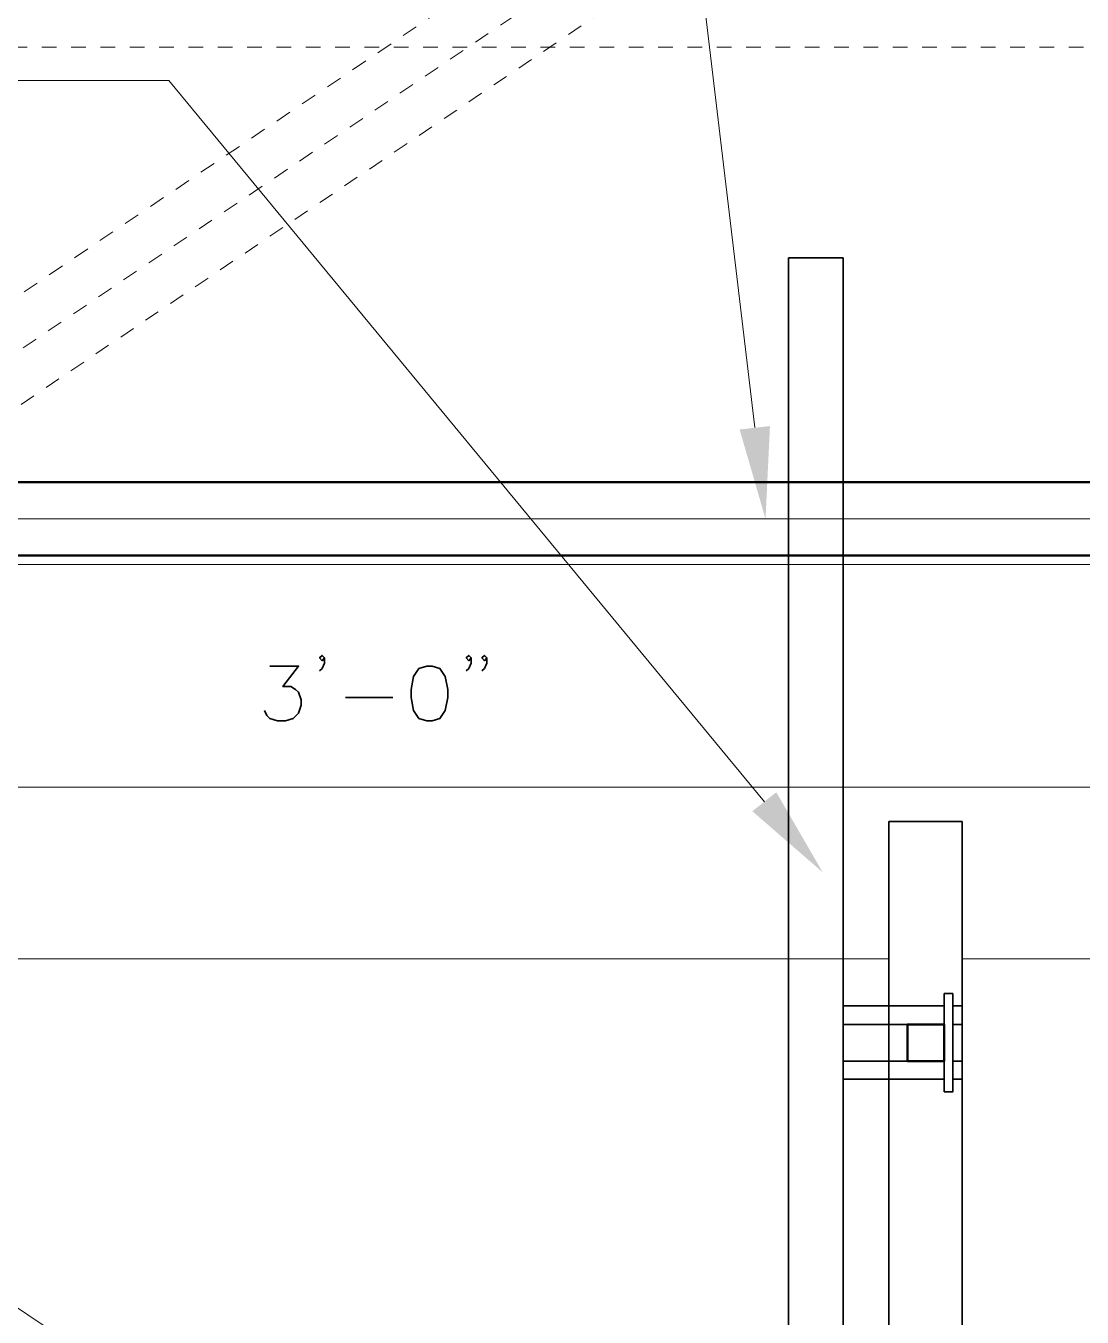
# Model space of a CAD drawing. Header units: inches. Extents: x 5 to 516, y -193 to 129.
# Drawn here: x 162.99 to 170.19, y -47.6 to -38.8 of the extents above; entities that cross this region are included whole.
import ezdxf

# ---------------------------------------------------------------- set-up
doc = ezdxf.new("R2010")
doc.units = ezdxf.units.IN
doc.header["$MEASUREMENT"] = 0
doc.linetypes.add('PDF_IMPORT', pattern=[1, 0.8, -0.2])
doc.layers.add('PDF3_Geometry', color=7, linetype='Continuous')
doc.layers.add('PDF3_Solid Fills', color=7, linetype='Continuous')

msp = doc.modelspace()

# ---------------------------------------------------------------- linework, layer by layer
at = {"layer": 'PDF3_Geometry', "lineweight": 15}
for points in [[(167.9578618, -41.5361922), (167.1979106, -35.1432686), (166.0213193, -35.1432686)], [(168.0245215, -44.0893596), (163.9647817, -39.1696752), (161.0982989, -39.1696752)], [(171.5609701, -42.1594839), (161.4349527, -42.1594839)], [(170.9976653, -42.4694616), (161.9982423, -42.4694616)], [(161.9982423, -43.9893633), (170.9976653, -43.9893633)], [(161.9982423, -45.1592916), (168.871135, -45.1592916)], [(169.3711013, -45.1592916), (170.8743382, -45.1592916)], [(162.4082231, -47.1891568), (172.6775647, -54.0753819)]]:
    msp.add_lwpolyline(points, dxfattribs=at)
at = {"layer": 'PDF3_Geometry', "linetype": 'PDF_IMPORT', "lineweight": 15, "ltscale": 0.134982}
msp.add_lwpolyline([(161.0816344, -41.8928316), (169.6377514, -36.1065386)], dxfattribs=at)
at = {"layer": 'PDF3_Geometry', "linetype": 'PDF_IMPORT', "lineweight": 15, "ltscale": 0.133359}
msp.add_lwpolyline([(161.2582859, -42.1494816), (169.8044107, -36.3731844)], dxfattribs=at)
at = {"layer": 'PDF3_Geometry', "linetype": 'PDF_IMPORT', "lineweight": 15, "ltscale": 0.13082}
msp.add_lwpolyline([(161.4316147, -42.4094679), (169.9610673, -36.6431698)], dxfattribs=at)
at = {"layer": 'PDF3_Geometry', "linetype": 'PDF_IMPORT', "lineweight": 15, "ltscale": 0.0625}
msp.add_lwpolyline([(162.4982102, -38.9430221), (170.497705, -38.9430221)], dxfattribs=at)
at = {"layer": 'PDF3_Geometry', "lineweight": 35}
for points in [[(168.1878411, -48.7623931), (168.1878411, -40.3795975), (168.5611505, -40.3795975)], [(168.5611625, -40.3795958), (168.5611625, -48.7623914)], [(165.0247138, -43.1060853), (165.0080482, -43.126084), (164.9913826, -43.1060853), (165.0080482, -43.0894197), (165.0247138, -43.1060853), (165.0247138, -43.1427496), (165.0080482, -43.1794139), (164.9913826, -43.1960795)], [(166.0246497, -43.1060853), (166.0079841, -43.126084), (165.9913185, -43.1060853), (166.0079841, -43.0894197), (166.0246497, -43.1060853), (166.0246497, -43.1427496), (166.0079841, -43.1794139), (165.9913185, -43.1960795)], [(166.1313188, -43.1060853), (166.1146532, -43.126084), (166.0979876, -43.1060853), (166.1146532, -43.0894197), (166.1313188, -43.1060853), (166.1313188, -43.1427496), (166.1146532, -43.1794139), (166.0979876, -43.1960795)], [(164.6514061, -43.1627494), (164.8480601, -43.1627494), (164.7414003, -43.3027404), (164.7947302, -43.3027404), (164.8280614, -43.3227391), (164.8480601, -43.3394047), (164.8647257, -43.3927346), (164.8647257, -43.429399), (164.8480601, -43.4827289), (164.8113958, -43.5193932), (164.7580659, -43.5360588), (164.704736, -43.5360588), (164.6514061, -43.5193932), (164.6314074, -43.4993945), (164.6147418, -43.4660633)], [(165.1680423, -43.3760671), (165.4913549, -43.3760671)], [(168.8711334, -44.222679), (169.3711013, -44.222679), (169.3711013, -71.800911)], [(169.2477775, -46.0658971), (169.2477775, -45.3959401)], [(169.2477818, -46.0658971), (169.307778, -46.0658971), (169.307778, -45.3959401), (169.2477818, -45.3959401)], [(169.2477775, -45.4792716), (168.5611549, -45.4792716)], [(169.3711013, -45.4792716), (169.307772, -45.4792716)], [(169.2477775, -45.605925), (168.5611549, -45.605925)], [(169.3711013, -45.605925), (169.307772, -45.605925)], [(169.2477775, -45.855909), (168.5611549, -45.855909)], [(169.3711013, -45.855909), (169.307772, -45.855909)], [(169.2477775, -45.9792395), (168.5611549, -45.9792395)], [(169.3711013, -45.9792395), (169.307772, -45.9792395)]]:
    msp.add_lwpolyline(points, dxfattribs=at)
at = {"layer": 'PDF3_Geometry', "lineweight": 50}
msp.add_lwpolyline([(161.4349527, -42.4094679), (171.5609701, -42.4094679), (171.5609701, -41.9094999), (161.4349527, -41.9094999)], dxfattribs=at)
at = {"layer": 'PDF3_Geometry', "lineweight": 35}
msp.add_lwpolyline([(165.721338, -43.1627494), (165.6680081, -43.179415), (165.6313438, -43.2327449), (165.6146782, -43.3227391), (165.6146782, -43.376069), (165.6313438, -43.4660633), (165.6680081, -43.5193932), (165.721338, -43.5360588), (165.7580023, -43.5360588), (165.8113322, -43.5193932), (165.8479966, -43.4660633), (165.8646622, -43.376069), (165.8646622, -43.3227391), (165.8479966, -43.2327449), (165.8113322, -43.179415), (165.7580023, -43.1627494)], close=True, dxfattribs=at)
at = {"layer": 'PDF3_Geometry', "linetype": 'PDF_IMPORT', "lineweight": 35, "ltscale": 5.8925}
msp.add_lwpolyline([(168.8711334, -71.8009144), (168.8711334, -44.2226854)], dxfattribs=at)
at = {"layer": 'PDF3_Geometry', "lineweight": 50}
msp.add_lwpolyline([(169.2477775, -45.855909), (169.2477775, -45.605925), (168.9977935, -45.605925), (168.9977935, -45.855909)], close=True, dxfattribs=at)
at = {"layer": 'PDF3_Solid Fills', "lineweight": 15, "transparency": 33554559}
for points in [[(168.0611945, -41.5261898), (168.0311964, -42.1594825), (167.8545411, -41.5495217)], [(168.1045131, -44.0226932), (168.4211595, -44.5693248), (167.9411903, -44.1526848)]]:
    msp.add_solid(points, dxfattribs=at)

doc.saveas('drawing.dxf')
